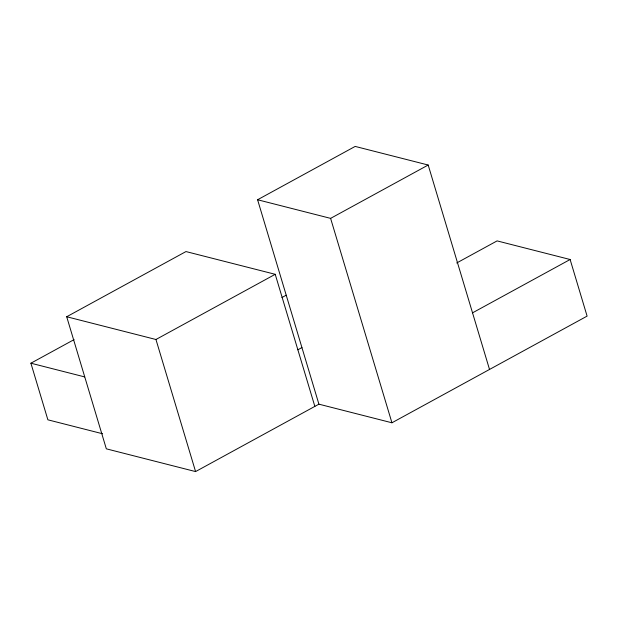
<?xml version="1.0" encoding="UTF-8"?>
<svg xmlns="http://www.w3.org/2000/svg" width="618" height="618" viewBox="0 0 618 618"><rect width="100%" height="100%" fill="white"/><g stroke="black" fill="none" stroke-linecap="round" stroke-linejoin="round"><path stroke-width="0.93" d="M456.717 262.967L497.096 240.896L570.12 259.506L587.1 316.115L391.936 422.782L318.911 404.172L257.59 199.753L355.165 146.42L428.189 165.029L489.518 369.448M318.911 404.172L195.582 471.58L106.327 448.83L66.705 316.748L185.972 251.565L275.219 274.307L314.848 406.389M102.611 433.766L47.88 419.815L30.9 363.206L74.098 339.599M257.59 199.753L330.607 218.37L428.189 165.029M66.705 316.748L155.952 339.498L275.219 274.307M281.939 297.528L286.173 295.211M297.868 349.788L301.932 347.563M472.538 312.839L570.12 259.506M30.9 363.206L84.705 376.918M330.607 218.37L391.936 422.782M155.952 339.498L195.582 471.58"/></g></svg>
